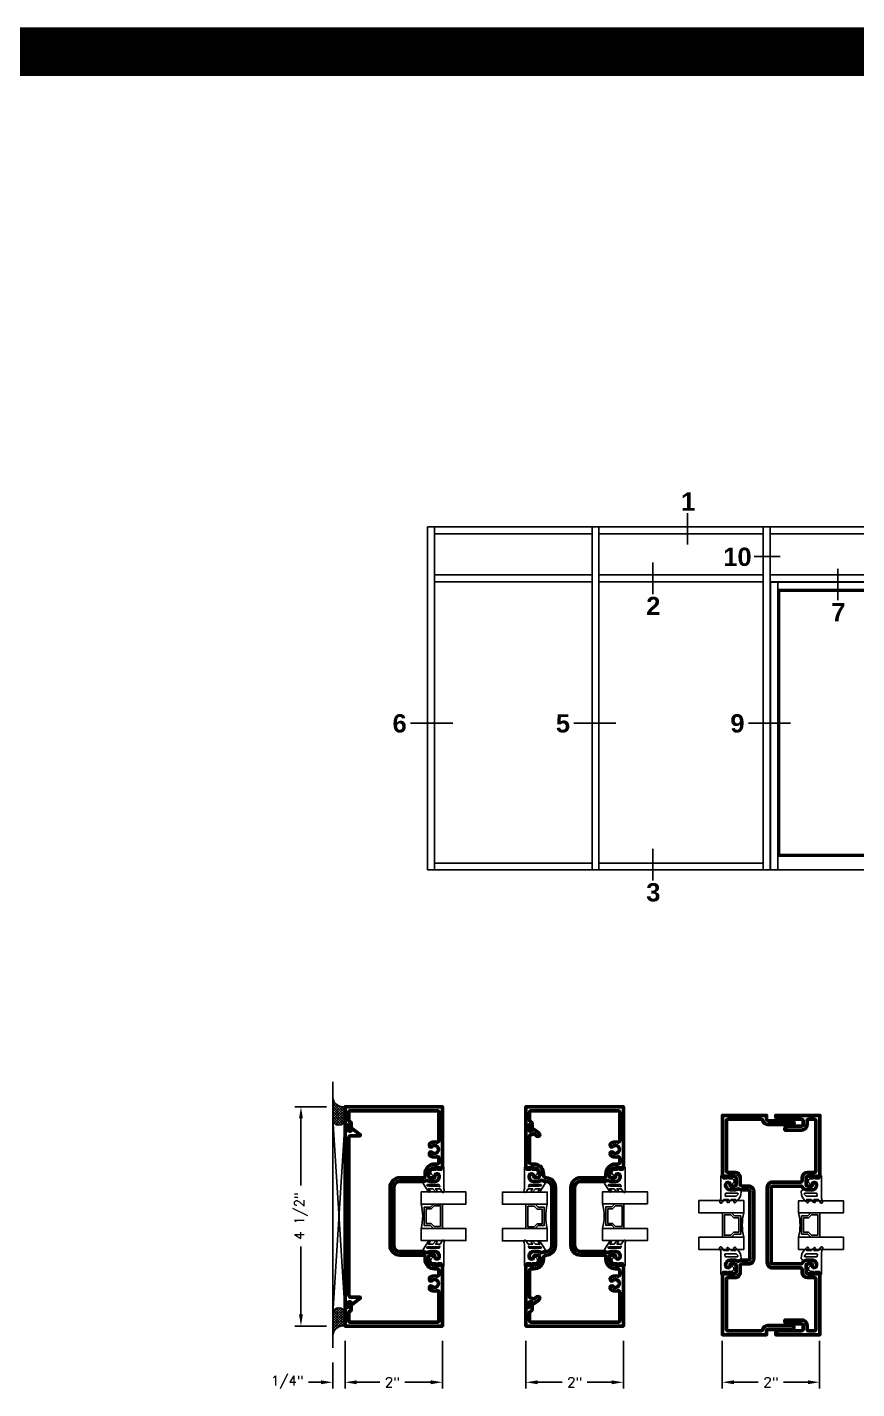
# Model space of a CAD drawing. Extents: x 0 to 139, y -24 to 89.
# Drawn here: x 28.76 to 33.02, y -4.44 to 2.54 of the extents above; entities that cross this region are included whole.
import ezdxf
from ezdxf.enums import TextEntityAlignment as Align

# ---------------------------------------------------------------- set-up
doc = ezdxf.new("R2010")
doc.units = 0
doc.header["$MEASUREMENT"] = 0
doc.layers.get('Defpoints').update_dxf_attribs({"linetype": 'CONTINUOUS'})
for name, color, linetype in [('R-Anno-Dims', 3, 'CONTINUOUS'), ('R-Anno-Text', 6, 'CONTINUOUS'), ('R-Det1', 4, 'CONTINUOUS'), ('R-Det2', 2, 'CONTINUOUS'), ('R-Det3', 5, 'CONTINUOUS'), ('R-Otln', 1, 'CONTINUOUS'), ('R-Pat1', 5, 'CONTINUOUS'), ('TITLE', 7, 'CONTINUOUS')]:
    doc.layers.add(name, color=color, linetype=linetype)
doc.styles.get("Standard").update_dxf_attribs({"font": 'simplex'})
doc.styles.add('style1', font='arialbd.ttf')
doc.dimstyles.new('1-4size', dxfattribs={"dimtxt": 0.05, "dimasz": 0.06, "dimexe": 0.03125, "dimexo": 0.03125, "dimgap": 0.03125, "dimtad": 0, "dimdec": 5, "dimlfac": 4, "dimzin": 4, "dimdsep": 46, "dimlunit": 5, "dimtxsty": 'Standard', "dimcen": 0, "dimclrd": 256, "dimclre": 256, "dimclrt": 256, "dimadec": 0, "dimazin": 1, "dimtfac": 1, "dimtdec": 5, "dimtofl": 0, "dimtmove": 0, "dimatfit": 3, "dimfxl": 1, "dimfrac": 2, "dimtolj": 1, "dimtzin": 4, "dimarcsym": 0})
pattern_1 = [(45, (30.002641, -4.777659), (-0.006629126, 0.006629126), []), (135, (30.002641, -4.777659), (-0.006629126, -0.006629126), [])]

# ---------------------------------------------------------------- blocks, each defined once
blk = doc.blocks.new('*D203')
at = {"layer": 'Defpoints', "color": 0}
for p in [(30.3893, -4.1659), (30.326, -4.2774), (30.3893, -4.4101)]:
    blk.add_point(p, dxfattribs=at)
at = {"layer": 'R-Anno-Dims', "lineweight": -2}
for p, q in [((30.3893, -4.1972), (30.3893, -4.4413)), ((30.326, -4.3086), (30.326, -4.4413)), ((30.266, -4.4101), (30.2022, -4.4101)), ((30.4493, -4.4101), (30.5093, -4.4101))]:
    blk.add_line(p, q, dxfattribs=at)
at = {"layer": 'R-Anno-Dims'}
for points in [[(30.266, -4.4001), (30.266, -4.4201), (30.326, -4.4101)], [(30.4493, -4.4001), (30.4493, -4.4201), (30.3893, -4.4101)]]:
    blk.add_solid(points, dxfattribs=at)
at = {"layer": 'R-Anno-Dims', "insert": (30.0923, -4.4101), "char_height": 0.05, "attachment_point": 5}
blk.add_mtext('\\A1;1/4"', dxfattribs=at)
blk = doc.blocks.new('*D183')
at = {"layer": 'Defpoints', "color": 0}
for p in [(30.3893, -4.1659), (30.8893, -4.1659), (30.8893, -4.4101)]:
    blk.add_point(p, dxfattribs=at)
at = {"layer": 'R-Anno-Dims', "lineweight": -2}
for p, q in [((30.3893, -4.1972), (30.3893, -4.4413)), ((30.8893, -4.1972), (30.8893, -4.4413)), ((30.4493, -4.4101), (30.5673, -4.4101)), ((30.8293, -4.4101), (30.6965, -4.4101))]:
    blk.add_line(p, q, dxfattribs=at)
at = {"layer": 'R-Anno-Dims'}
for points in [[(30.4493, -4.4001), (30.4493, -4.4201), (30.3893, -4.4101)], [(30.8293, -4.4001), (30.8293, -4.4201), (30.8893, -4.4101)]]:
    blk.add_solid(points, dxfattribs=at)
at = {"layer": 'R-Anno-Dims', "insert": (30.6319, -4.4101), "char_height": 0.05, "attachment_point": 5}
blk.add_mtext('\\A1;2"', dxfattribs=at)
blk = doc.blocks.new('*D184')
at = {"layer": 'Defpoints', "color": 0}
for p in [(30.326, -2.9969), (30.1629, -4.1219), (30.326, -4.1219)]:
    blk.add_point(p, dxfattribs=at)
at = {"layer": 'R-Anno-Dims', "lineweight": -2}
for p, q in [((30.2947, -2.9969), (30.1316, -2.9969)), ((30.1629, -3.0569), (30.1629, -3.401)), ((30.1629, -4.0619), (30.1629, -3.7135)), ((30.2947, -4.1219), (30.1316, -4.1219))]:
    blk.add_line(p, q, dxfattribs=at)
at = {"layer": 'R-Anno-Dims'}
for points in [[(30.1529, -3.0569), (30.1729, -3.0569), (30.1629, -2.9969)], [(30.1529, -4.0619), (30.1729, -4.0619), (30.1629, -4.1219)]]:
    blk.add_solid(points, dxfattribs=at)
at = {"layer": 'R-Anno-Dims', "insert": (30.1629, -3.5573), "char_height": 0.05, "attachment_point": 5, "rotation": 90}
blk.add_mtext('\\A1;4 1/2"', dxfattribs=at)
blk = doc.blocks.new('*D185')
at = {"layer": 'Defpoints', "color": 0}
for p in [(31.3174, -4.1659), (31.8174, -4.1659), (31.8174, -4.4101)]:
    blk.add_point(p, dxfattribs=at)
at = {"layer": 'R-Anno-Dims', "lineweight": -2}
for p, q in [((31.3174, -4.1972), (31.3174, -4.4413)), ((31.8174, -4.1972), (31.8174, -4.4413)), ((31.3774, -4.4101), (31.5028, -4.4101)), ((31.7574, -4.4101), (31.632, -4.4101))]:
    blk.add_line(p, q, dxfattribs=at)
at = {"layer": 'R-Anno-Dims'}
for points in [[(31.3774, -4.4001), (31.3774, -4.4201), (31.3174, -4.4101)], [(31.7574, -4.4001), (31.7574, -4.4201), (31.8174, -4.4101)]]:
    blk.add_solid(points, dxfattribs=at)
at = {"layer": 'R-Anno-Dims', "insert": (31.5674, -4.4101), "char_height": 0.05, "attachment_point": 5}
blk.add_mtext('\\A1;2"', dxfattribs=at)
blk = doc.blocks.new('P2728')
at = {"layer": 'R-Det2'}
blk.add_lwpolyline([(0.442, -0.028), (0.406, -0.064, -0.209411), (0.222, -0.144, -0.414214), (0.182, -0.104), (0.182, 0.096, 0.414214), (0.102, 0.176), (0.064, 0.176, 0.388879), (0.024, 0.139), (0.023, 0.123, 0.440011), (0.063, 0.08), (0.077, 0.08, -0.668179), (0.084, 0.063), (0.035, 0.015, -0.668179), (-0.05, 0.05), (-0.05, 0.109), (-0.09, 0.137, -0.836323), (-0.083, 0.151), (-0.05, 0.142), (-0.05, 0.226, 0.414214), (-0.056, 0.232), (-0.106, 0.232, -0.414214), (-0.112, 0.238), (-0.112, 0.266, -0.414214), (-0.106, 0.272), (0.332, 0.272, 0.082176), (0.38, 0.28), (0.426, 0.297)], format="xyb", dxfattribs=at)
at = {"layer": 'R-Det2', "lineweight": 25}
blk.add_lwpolyline([(0.26, 0.181, 0.372312), (0.247, 0.166), (0.247, -0.064, 0.668179), (0.273, -0.075), (0.307, -0.041, 0.198912), (0.311, -0.03), (0.311, 0.171, 0.457395), (0.294, 0.186)], format="xyb", close=True, dxfattribs=at)
at = {"layer": 'R-Det2'}
for points in [[(0.45, 0.257), (0.376, 0.208), (0.376, 0.117), (0.418, 0.148)], [(0.443, 0.118), (0.376, 0.061), (0.376, -0.031), (0.414, 0.001)]]:
    blk.add_lwpolyline(points, dxfattribs=at)
at = {"layer": 'R-Det2', "ltscale": 0.1}
for centre, radius, start, end in [((0.433, 0.274), 0.0237, 292.2345, 112.2345), ((0.427, -0.015), 0.0199, 310.2978, 130.2978), ((0.414, 0.118), 0.0297, 360, 81.5397)]:
    blk.add_arc(centre, radius, start, end, dxfattribs=at)
blk = doc.blocks.new('*D218')
at = {"layer": 'Defpoints', "color": 0}
for p in [(32.3247, -4.1659), (32.8247, -4.1659), (32.8247, -4.41)]:
    blk.add_point(p, dxfattribs=at)
at = {"layer": 'R-Anno-Dims', "lineweight": -2}
for p, q in [((32.3247, -4.1971), (32.3247, -4.4413)), ((32.8247, -4.1971), (32.8247, -4.4413)), ((32.3847, -4.41), (32.5101, -4.41)), ((32.7647, -4.41), (32.6393, -4.41))]:
    blk.add_line(p, q, dxfattribs=at)
at = {"layer": 'R-Anno-Dims'}
for points in [[(32.3847, -4.4), (32.3847, -4.42), (32.3247, -4.41)], [(32.7647, -4.4), (32.7647, -4.42), (32.8247, -4.41)]]:
    blk.add_solid(points, dxfattribs=at)
at = {"layer": 'R-Anno-Dims', "insert": (32.5747, -4.41), "char_height": 0.05, "attachment_point": 5}
blk.add_mtext('\\A1;2"', dxfattribs=at)
blk = doc.blocks.new('Door elevation')
at = {"layer": 'R-Otln'}
for p, q in [((101.0679, -1.628), (101.0679, 0.132)), ((101.0679, 0.132), (104.4078, 0.132)), ((101.1031, -1.628), (101.1031, 0.132)), ((101.1031, 0.0968), (101.9117, 0.0968)), ((101.9117, -1.628), (101.9117, 0.132)), ((101.9469, -1.628), (101.9469, 0.132)), ((101.9469, 0.0968), (102.7906, 0.0968)), ((102.7906, -1.628), (102.7906, 0.132)), ((102.8258, -1.628), (102.8258, 0.132)), ((102.8258, 0.0968), (103.4586, 0.0968)), ((103.4586, -1.628), (103.4586, 0.132)), ((103.4937, -1.628), (103.4937, 0.132)), ((103.4937, 0.0968), (104.3375, 0.0968)), ((104.3375, -1.628), (104.3375, 0.132)), ((104.4078, -1.628), (104.4078, 0.132)), ((101.1031, -0.1141), (101.9117, -0.1141)), ((101.9469, -0.1141), (102.7906, -0.1141)), ((102.8258, -0.1141), (103.4586, -0.1141)), ((103.4937, -0.1141), (104.3375, -0.1141)), ((101.1031, -0.1493), (101.9117, -0.1493)), ((101.9469, -0.1493), (102.7906, -0.1493)), ((102.8258, -0.1493), (103.4586, -0.1493)), ((102.828, -0.1515), (103.4575, -0.1515)), ((102.828, -1.628), (102.828, -0.1515)), ((102.8653, -1.628), (102.8653, -0.1515)), ((102.8653, -0.1888), (103.4201, -0.1888)), ((102.8741, -1.5577), (102.8741, -0.1888)), ((102.8741, -0.1976), (103.4113, -0.1976)), ((103.4113, -0.7964), (103.4113, -0.1888)), ((103.4201, -0.7964), (103.4201, -0.1515)), ((103.4575, -1.628), (103.4575, -0.1515)), ((103.4937, -0.1493), (104.3375, -0.1493)), ((103.3773, -0.8227), (103.3773, -0.9282)), ((103.3948, -0.8227), (103.3948, -0.9282)), ((103.4388, -0.7964), (103.4036, -0.7964)), ((103.4388, -0.8139), (103.4036, -0.8139)), ((103.4113, -0.937), (103.4113, -0.8139)), ((103.4201, -0.937), (103.4201, -0.8139)), ((103.4388, -0.937), (103.4036, -0.937)), ((103.4388, -0.9546), (103.4036, -0.9546)), ((103.4113, -1.5577), (103.4113, -0.9546)), ((103.4201, -1.628), (103.4201, -0.9546)), ((101.1031, -1.5929), (101.9117, -1.5929)), ((101.9469, -1.5929), (102.7906, -1.5929)), ((102.8653, -1.5577), (103.4201, -1.5577)), ((102.8741, -1.5489), (103.4113, -1.5489)), ((103.4937, -1.5577), (104.3375, -1.5577)), ((101.0679, -1.628), (102.8258, -1.628)), ((102.828, -1.628), (103.4575, -1.628)), ((103.4586, -1.628), (104.4078, -1.628))]:
    blk.add_line(p, q, dxfattribs=at)
for centre, radius, start, end in [((103.4036, -0.8227), 0.0264, 90, 180), ((103.4036, -0.8227), 0.00879, 90, 180), ((103.4388, -0.8051), 0.00879, 270, 90), ((103.4036, -0.9282), 0.0264, 180, 270), ((103.4036, -0.9282), 0.00879, 180, 270), ((103.4388, -0.9458), 0.00879, 270, 90)]:
    blk.add_arc(centre, radius, start, end, dxfattribs=at)
blk = doc.blocks.new('P2728 compress')
at = {"layer": 'R-Det2'}
blk.add_lwpolyline([(176.266, 42.927), (176.372, 42.753, -0.301952), (176.324, 42.713), (176.124, 42.713, 0.414214), (176.044, 42.633), (176.044, 42.594, 0.388879), (176.081, 42.554), (176.097, 42.553, 0.440011), (176.14, 42.593), (176.14, 42.607, -0.668179), (176.157, 42.614), (176.206, 42.566, -0.668179), (176.17, 42.48), (176.111, 42.48), (176.083, 42.441, -0.836323), (176.069, 42.447), (176.078, 42.48), (175.994, 42.48, 0.414214), (175.988, 42.474), (175.988, 42.424, -0.414214), (175.982, 42.418), (175.954, 42.418, -0.414214), (175.948, 42.424), (175.948, 42.862, 0.083245), (175.94, 42.911), (175.94, 42.911)], format="xyb", dxfattribs=at)
for points in [[(175.978, 42.937), (176.028, 42.864), (176.119, 42.864), (176.088, 42.905)], [(176.117, 42.931), (176.175, 42.864), (176.267, 42.864), (176.235, 42.902)]]:
    blk.add_lwpolyline(points, dxfattribs=at)
at = {"layer": 'R-Det2', "lineweight": 25}
blk.add_lwpolyline([(176.039, 42.79, 0.372312), (176.054, 42.778), (176.284, 42.778, 0.668179), (176.295, 42.803), (176.252, 42.812), (176.078, 42.811), (176.034, 42.824)], format="xyb", close=True, dxfattribs=at)
at = {"layer": 'R-Det2', "ltscale": 0.1}
for centre, radius, start, end in [((175.962, 42.92), 0.0237, 22.2345, 202.2345), ((176.117, 42.901), 0.0297, 90, 171.5397), ((176.251, 42.914), 0.0199, 40.2978, 220.2978)]:
    blk.add_arc(centre, radius, start, end, dxfattribs=at)

msp = doc.modelspace()

# ---------------------------------------------------------------- hatches: boundary and pattern name
at = {"layer": 'R-Pat1'}
h = msp.add_hatch(dxfattribs=at)
h.set_pattern_fill('ANSI37', color=256, scale=0.075, style=0)
h.set_pattern_definition(pattern_1)
h.paths.add_polyline_path([(30.3259751, -3.0593874), (30.3259751, -2.9522378, 0.406088976), (30.3892877, -2.9968874), (30.3892877, -3.0593874), (30.3890414, -3.063329, -0.939451221)])
h = msp.add_hatch(dxfattribs=at)
h.set_pattern_fill('ANSI37', color=256, scale=0.075, style=0)
h.set_pattern_definition(pattern_1)
h.paths.add_polyline_path([(30.3259751, -4.166537, -0.406088976), (30.3892877, -4.1218874), (30.3892877, -4.0593874), (30.3890414, -4.0554458, 0.939451221), (30.3259751, -4.0593874)])

# ---------------------------------------------------------------- linework, layer by layer
at = {"layer": 'R-Anno-Text'}
for p, q in [((32.147298, 0.0490652), (32.147298, -0.1123462)), ((31.9684718, -0.2054228), (31.9684718, -0.3668342)), ((32.6223578, -0.1742968), (32.4894355, -0.1742968)), ((32.9184492, -0.2365615), (32.9184492, -0.397973)), ((30.9415149, -1.0286541), (30.7251806, -1.0286541)), ((31.779637, -1.0286541), (31.5633027, -1.0286541)), ((32.6752352, -1.0286541), (32.4589009, -1.0286541)), ((31.9684718, -1.6739952), (31.9684718, -1.8354066))]:
    msp.add_line(p, q, dxfattribs=at)
at = {"layer": 'R-Det1', "color": 5}
msp.add_line((30.3259751, -2.8693475), (30.3259751, -4.2333475), dxfattribs=at)
at = {"layer": 'R-Det1', "color": 4, "linetype": 'Continuous', "lineweight": 50}
msp.add_lwpolyline([(30.4092877, -3.5593874), (30.4092878, -3.1531374, -0.414213562), (30.4170378, -3.1453874), (30.4635378, -3.1453874, 0.722145632), (30.4657768, -3.1386291), (30.4274981, -3.1101374), (30.4180178, -3.1196176, -0.668184624), (30.4047877, -3.1141376), (30.4047877, -3.1061374, 0.414216407), (30.3970378, -3.0983874), (30.3892877, -3.0983874), (30.3892877, -3.5593874), (30.3892877, -4.0203874), (30.3970378, -4.0203874, 0.414216407), (30.4047877, -4.0126374), (30.4047877, -4.0046372, -0.668184624), (30.4180178, -3.9991572), (30.4274981, -4.0086374), (30.4657768, -3.9801457, 0.722145632), (30.4635378, -3.9733874), (30.4170378, -3.9733874, -0.414213562), (30.4092878, -3.9656374)], format="xyb", close=True, dxfattribs=at)
at = {"layer": 'R-Det1', "lineweight": 50}
msp.add_lwpolyline([(31.394088, -3.7440874, 0.145286571), (31.377213, -3.7391374), (31.357138, -3.7391374, 0.415053763), (31.333888, -3.7623874), (31.333888, -3.7665124, 1.012901092), (31.357138, -3.7662124), (31.357138, -3.7641374, -0.414213562), (31.362138, -3.7591374), (31.380638, -3.7591374, -0.416132723), (31.388388, -3.7668874), (31.388388, -3.7781374, -0.414213562), (31.357138, -3.8093874), (31.322388, -3.8093874, 0.414213562), (31.317388, -3.8143874), (31.317388, -4.0178874, 0.414213562), (31.319888, -4.0203874), (31.325138, -4.0203874, 0.412903226), (31.332888, -4.0126374), (31.332888, -4.0046374, -0.669038966), (31.346113, -3.9991374), (31.3525321, -4.0055734, 0.372650912), (31.3590587, -4.0060526), (31.385263, -3.9865374, 0.238328156), (31.388388, -3.9803374), (31.388388, -3.9795124, 0.615742841), (31.373413, -3.9719874), (31.359488, -3.9823624, -0.3082191), (31.355188, -3.9824874, 0.121337447), (31.343138, -3.9782374, -0.384292738), (31.336138, -3.9705374), (31.336138, -3.8356374, -0.416670611), (31.343638, -3.8281374), (31.357138, -3.8281374, 0.414213562), (31.407138, -3.7781374), (31.407138, -3.7732938, -0.398640607), (31.4218098, -3.757816, 0.398640607), (31.469138, -3.7078874), (31.469138, -3.4108874, 0.398640607), (31.4218098, -3.3609588, -0.398640607), (31.407138, -3.345481), (31.407138, -3.3406374, 0.178683048), (31.395145, -3.3081494), (31.395145, -3.3026304), (31.389626, -3.3026304, 0.178683048), (31.357138, -3.2906374), (31.343638, -3.2906374, -0.413333333), (31.336138, -3.2831374), (31.336138, -3.1482124, -0.384292738), (31.343138, -3.1405124, 0.125027091), (31.355188, -3.1362624, -0.3082191), (31.359488, -3.1363874), (31.373413, -3.1467624, 0.615742841), (31.388388, -3.1392374), (31.388388, -3.1384374, 0.239176885), (31.385263, -3.1322124), (31.3590536, -3.1127154, 0.372121531), (31.3525338, -3.1131916), (31.346113, -3.1196124, -0.667873573), (31.332888, -3.1141374), (31.332888, -3.1061374, 0.416132723), (31.325138, -3.0983874), (31.319888, -3.0983874, 0.414213562), (31.317388, -3.1008874), (31.317388, -3.3043874, 0.414213562), (31.322388, -3.3093874), (31.357138, -3.3093874, -0.414213562), (31.388388, -3.3406374), (31.388388, -3.3518874, -0.412903226), (31.380638, -3.3596374), (31.362138, -3.3596374, -0.414213562), (31.357138, -3.3546374), (31.357138, -3.3525374, 1.011839456), (31.333888, -3.3522624), (31.333888, -3.3563874, 0.413978903), (31.357138, -3.3796374), (31.377213, -3.3796374, 0.143865672), (31.394088, -3.3746624, -0.292539715), (31.402463, -3.3746624, 0.142565659), (31.4192769, -3.3796372, -0.412912468), (31.450388, -3.4108869), (31.450388, -3.7078875, -0.413515847), (31.4192125, -3.7391374, 0.143455795), (31.402463, -3.7440874, -0.292539715)], format="xyb", close=True, dxfattribs=at)
at = {"layer": 'R-Det2'}
for points in [[(31.0097128, -3.683183), (31.0097128, -3.620683), (30.7799127, -3.620683), (30.7799127, -3.683183), (31.0097128, -3.683183), (30.7799127, -3.683183), (30.7799127, -3.620683), (30.8424127, -3.620683), (30.8269127, -3.605183), (30.7956627, -3.605183), (30.7956627, -3.511183), (30.8269127, -3.511183), (30.8424127, -3.495683), (30.8894127, -3.495683), (30.8894127, -3.620683), (30.8894127, -3.495683), (31.0097128, -3.495683), (31.0097128, -3.433183), (30.7799127, -3.433183), (30.7799127, -3.495683), (30.8424127, -3.495683), (30.7799127, -3.495683, -0.123310184), (30.7799127, -3.620683, 1.56900442)], [(31.1969628, -3.4345091), (31.1969628, -3.4970091), (31.4267629, -3.4970091), (31.4267629, -3.4345091), (31.1969628, -3.4345091), (31.4267629, -3.4345091), (31.4267629, -3.4970091), (31.3642629, -3.4970091), (31.3797629, -3.5125091), (31.4110129, -3.5125091), (31.4110129, -3.6065091), (31.3797629, -3.6065091), (31.3642629, -3.6220091), (31.3172629, -3.6220091), (31.3172629, -3.4970091), (31.3172629, -3.6220091), (31.1969628, -3.6220091), (31.1969628, -3.6845091), (31.4267629, -3.6845091), (31.4267629, -3.6220091), (31.3642629, -3.6220091), (31.4267629, -3.6220091, -0.123310184), (31.4267629, -3.4970091, 1.56900442)], [(31.9410302, -3.6828935), (31.9410303, -3.6203935), (31.7112301, -3.6203935), (31.7112301, -3.6828935), (31.9410303, -3.6828935), (31.7112301, -3.6828935), (31.7112301, -3.6203935), (31.7737301, -3.6203935), (31.7582301, -3.6048935), (31.7269801, -3.6048935), (31.7269801, -3.5108935), (31.7582301, -3.5108935), (31.7737301, -3.4953935), (31.8207301, -3.4953935), (31.8207301, -3.6203935), (31.8207301, -3.4953935), (31.9410303, -3.4953935), (31.9410303, -3.4328935), (31.7112301, -3.4328935), (31.7112301, -3.4953935), (31.7737301, -3.4953935), (31.7112301, -3.4953935, -0.123310184), (31.7112301, -3.6203935, 1.56900442)], [(32.2055348, -3.4784327), (32.2055347, -3.5409327), (32.4353349, -3.5409327), (32.4353349, -3.4784327), (32.2055347, -3.4784327), (32.4353349, -3.4784327), (32.4353349, -3.5409327), (32.3728349, -3.5409327), (32.3883349, -3.5564327), (32.4195849, -3.5564327), (32.4195849, -3.6504327), (32.3883349, -3.6504327), (32.3728349, -3.6659327), (32.3258349, -3.6659327), (32.3258349, -3.5409327), (32.3258349, -3.6659327), (32.2055347, -3.6659327), (32.2055347, -3.7284327), (32.4353349, -3.7284327), (32.4353349, -3.6659327), (32.3728349, -3.6659327), (32.4353349, -3.6659327, -0.123310184), (32.4353349, -3.5409327, 1.56900442)], [(32.9463849, -3.7286583), (32.946385, -3.6661583), (32.7165848, -3.6661583), (32.7165848, -3.7286583), (32.946385, -3.7286583), (32.7165848, -3.7286583), (32.7165848, -3.6661583), (32.7790848, -3.6661583), (32.7635848, -3.6506583), (32.7323348, -3.6506583), (32.7323348, -3.5566583), (32.7635848, -3.5566583), (32.7790848, -3.5411583), (32.8260848, -3.5411583), (32.8260848, -3.6661583), (32.8260848, -3.5411583), (32.946385, -3.5411583), (32.946385, -3.4786583), (32.7165848, -3.4786583), (32.7165848, -3.5411583), (32.7790848, -3.5411583), (32.7165848, -3.5411583, -0.123310184), (32.7165848, -3.6661583, 1.56900442)]]:
    msp.add_lwpolyline(points, format="xyb", dxfattribs=at)
for points in [[(30.8794127, -3.610683), (30.8794127, -3.505683), (30.8465548, -3.505683), (30.8310548, -3.521183), (30.8056627, -3.521183), (30.8056627, -3.595183), (30.8310548, -3.595183), (30.8465548, -3.610683), (30.8794127, -3.610683)], [(31.3272629, -3.5070091), (31.3272629, -3.6120091), (31.3601208, -3.6120091), (31.3756208, -3.5965091), (31.4010129, -3.5965091), (31.4010129, -3.5225091), (31.3756208, -3.5225091), (31.3601208, -3.5070091), (31.3272629, -3.5070091)], [(31.8107301, -3.6103935), (31.8107301, -3.5053935), (31.7778723, -3.5053935), (31.7623723, -3.5208935), (31.7369801, -3.5208935), (31.7369801, -3.5948935), (31.7623723, -3.5948935), (31.7778723, -3.6103935), (31.8107301, -3.6103935)], [(32.3358349, -3.5509327), (32.3358349, -3.6559327), (32.3686927, -3.6559327), (32.3841927, -3.6404327), (32.4095849, -3.6404327), (32.4095849, -3.5664327), (32.3841927, -3.5664327), (32.3686927, -3.5509327), (32.3358349, -3.5509327)], [(32.8160848, -3.6561583), (32.8160848, -3.5511583), (32.783227, -3.5511583), (32.767727, -3.5666583), (32.7423348, -3.5666583), (32.7423348, -3.6406583), (32.767727, -3.6406583), (32.783227, -3.6561583), (32.8160848, -3.6561583)]]:
    msp.add_lwpolyline(points, dxfattribs=at)
at = {"layer": 'R-Det3'}
for p, q in [((30.3267877, -4.0593874), (30.3892877, -3.0593874)), ((30.3267877, -3.0593874), (30.3892877, -4.0593874))]:
    msp.add_line(p, q, dxfattribs=at)
at = {"layer": 'R-Otln', "lineweight": 50}
for points in [[(30.8705377, -3.8358874), (30.8705403, -3.8584526, -0.504662087), (30.8605105, -3.8658606, 0.274614991), (30.8217901, -3.8752313), (30.8217901, -3.8829315, 0.267949192), (30.8256651, -3.8896432), (30.8257342, -3.8896831, 0.334270015), (30.8349863, -3.8885526, -2.352024806), (30.8349863, -3.9177222, 0.334270015), (30.8257342, -3.9165917), (30.8256651, -3.9166316, 0.267949192), (30.8217901, -3.9233433), (30.8217901, -3.9310435, 0.274614242), (30.8605104, -3.9404142, -0.504631265), (30.8705401, -3.9478215), (30.8705377, -4.0941375, -0.414208748), (30.8627877, -4.1018874), (30.4157877, -4.1018874, -0.414213562), (30.4080377, -4.0941374), (30.4080377, -4.0531884, -0.358249069), (30.4142877, -4.0455849, 0.358249069), (30.4205377, -4.0379814), (30.4205377, -4.0046379, 1.000029034), (30.4050377, -4.0046374), (30.4050377, -4.0229855, -0.577350003), (30.3994127, -4.0262331), (30.3892877, -4.0203874), (30.3892877, -4.1218874), (30.8892877, -4.1218874), (30.8892877, -3.8093874), (30.8495377, -3.8093874, -0.414213562), (30.8182877, -3.7781374), (30.8182877, -3.7656374, -0.414213562), (30.8260377, -3.7578874), (30.8457877, -3.7578874, -0.414213562), (30.8495377, -3.7616374), (30.8495377, -3.7665124, 1), (30.8727877, -3.7665124), (30.8727877, -3.7623874, 0.415053763), (30.8495377, -3.7391374), (30.8294627, -3.7391373, 0.143865672), (30.8125877, -3.7441123, -0.292539715), (30.8042127, -3.7441123, 0.14306262), (30.7873377, -3.7391373), (30.6705377, -3.7391372, -0.414213201), (30.6392877, -3.7078872), (30.6392877, -3.4108876, -0.414213201), (30.6705377, -3.3796376), (30.7873377, -3.3796375, 0.144487081), (30.8042127, -3.3746875, -0.292539715), (30.8125877, -3.3746875, 0.145286571), (30.8294627, -3.3796375), (30.8495377, -3.3796374, 0.413978903), (30.8727877, -3.3563874), (30.8727877, -3.3522624, 1), (30.8495377, -3.3522624), (30.8495377, -3.3571374, -0.414213562), (30.8457877, -3.3608874), (30.8260377, -3.3608874, -0.414213562), (30.8182877, -3.3531374), (30.8182877, -3.3406374, -0.414213562), (30.8495377, -3.3093874), (30.8892877, -3.3093874), (30.8892877, -2.9968874), (30.3892877, -2.9968874), (30.3892877, -3.0983874), (30.4050377, -3.0892942), (30.4050377, -3.1141374, 1.000029034), (30.4205377, -3.1141369), (30.4205377, -3.0807934, 0.358249069), (30.4142877, -3.0731899, -0.358249069), (30.4080377, -3.0655864), (30.4080377, -3.0246374, -0.414213562), (30.4157877, -3.0168874), (30.8627877, -3.0168874, -0.414213562), (30.8705377, -3.0246374), (30.8705377, -3.1709409, -0.504625958), (30.860508, -3.1783481, 0.274614113), (30.8217877, -3.1877188), (30.8217877, -3.195419, 0.267949192), (30.8256627, -3.2021307), (30.8257318, -3.2021706, 0.334270015), (30.8349839, -3.2010401, -2.352024806), (30.8349839, -3.2302097, 0.334270015), (30.8257318, -3.2290792), (30.8256627, -3.2291191, 0.267949192), (30.8217877, -3.2358308), (30.8217877, -3.243531, 0.274614113), (30.860508, -3.2529017, -0.504625958), (30.8705377, -3.2603089), (30.8705377, -3.2828874, -0.414213562), (30.8627877, -3.2906374), (30.8495377, -3.2906374, 0.414213562), (30.7995377, -3.3406374), (30.7995377, -3.3531377, -0.414213562), (30.7917877, -3.3608877), (30.6705377, -3.3608877, 0.414213562), (30.6205377, -3.4108877), (30.6205377, -3.7078872, 0.414213562), (30.6705377, -3.7578872), (30.7917877, -3.7578872, -0.414213562), (30.7995377, -3.7656372), (30.7995377, -3.7781374, 0.414213562), (30.8495377, -3.8281374), (30.8627877, -3.8281374, -0.414213562)], [(31.798638, -3.8358874), (31.7986405, -3.8584526, -0.504662087), (31.7886108, -3.8658606, 0.274614991), (31.7498904, -3.8752313), (31.7498904, -3.8829315, 0.267949192), (31.7537654, -3.8896432), (31.7538345, -3.8896831, 0.334270015), (31.7630866, -3.8885526, -2.352024806), (31.7630866, -3.9177222, 0.334270015), (31.7538345, -3.9165917), (31.7537654, -3.9166316, 0.267949192), (31.7498904, -3.9233433), (31.7498904, -3.9310435, 0.274614242), (31.7886107, -3.9404142, -0.504631265), (31.7986404, -3.9478215), (31.798638, -4.0941375, -0.414208748), (31.790888, -4.1018874), (31.343888, -4.1018874, -0.414213562), (31.336138, -4.0941374), (31.336138, -4.0531884, -0.358249069), (31.342388, -4.0455849, 0.358249069), (31.348638, -4.0379814), (31.348638, -4.0046379, 1.000029034), (31.333138, -4.0046374), (31.333138, -4.0229855, -0.577350003), (31.327513, -4.0262331), (31.317388, -4.0203874), (31.317388, -4.1218874), (31.817388, -4.1218874), (31.817388, -3.8093874), (31.777638, -3.8093874, -0.414213562), (31.746388, -3.7781374), (31.746388, -3.7656374, -0.414213562), (31.754138, -3.7578874), (31.773888, -3.7578874, -0.414213562), (31.777638, -3.7616374), (31.777638, -3.7665124, 1), (31.800888, -3.7665124), (31.800888, -3.7623874, 0.415053763), (31.777638, -3.7391374), (31.757563, -3.7391373, 0.143865672), (31.740688, -3.7441123, -0.292539715), (31.732313, -3.7441123, 0.14306262), (31.715438, -3.7391373), (31.598638, -3.7391372, -0.414213201), (31.567388, -3.7078872), (31.567388, -3.4108876, -0.414213201), (31.598638, -3.3796376), (31.715438, -3.3796375, 0.144487081), (31.732313, -3.3746875, -0.292539715), (31.740688, -3.3746875, 0.145286571), (31.757563, -3.3796375), (31.777638, -3.3796374, 0.413978903), (31.800888, -3.3563874), (31.800888, -3.3522624, 1), (31.777638, -3.3522624), (31.777638, -3.3571374, -0.414213562), (31.773888, -3.3608874), (31.754138, -3.3608874, -0.414213562), (31.746388, -3.3531374), (31.746388, -3.3406374, -0.414213562), (31.777638, -3.3093874), (31.817388, -3.3093874), (31.817388, -2.9968874), (31.317388, -2.9968874), (31.317388, -3.0983874), (31.333138, -3.0892942), (31.333138, -3.1141374, 1.000029034), (31.348638, -3.1141369), (31.348638, -3.0807934, 0.358249069), (31.342388, -3.0731899, -0.358249069), (31.336138, -3.0655864), (31.336138, -3.0246374, -0.414213562), (31.343888, -3.0168874), (31.790888, -3.0168874, -0.414213562), (31.798638, -3.0246374), (31.798638, -3.1709409, -0.504625958), (31.7886083, -3.1783481, 0.274614113), (31.749888, -3.1877188), (31.749888, -3.195419, 0.267949192), (31.753763, -3.2021307), (31.7538321, -3.2021706, 0.334270015), (31.7630842, -3.2010401, -2.352024806), (31.7630842, -3.2302097, 0.334270015), (31.7538321, -3.2290792), (31.753763, -3.2291191, 0.267949192), (31.749888, -3.2358308), (31.749888, -3.243531, 0.274614113), (31.7886083, -3.2529017, -0.504625958), (31.798638, -3.2603089), (31.798638, -3.2828874, -0.414213562), (31.790888, -3.2906374), (31.777638, -3.2906374, 0.414213562), (31.727638, -3.3406374), (31.727638, -3.3531377, -0.414213562), (31.719888, -3.3608877), (31.598638, -3.3608877, 0.414213562), (31.548638, -3.4108877), (31.548638, -3.7078872, 0.414213562), (31.598638, -3.7578872), (31.719888, -3.7578872, -0.414213562), (31.727638, -3.7656372), (31.727638, -3.7781374, 0.414213562), (31.777638, -3.8281374), (31.790888, -3.8281374, -0.414213562)], [(32.4589599, -3.7831867), (32.4282099, -3.7831867, 0.143878392), (32.4111849, -3.7882367, -0.295857988), (32.4027349, -3.7882367, 0.144680043), (32.3857099, -3.7831867), (32.3657099, -3.7831867, 0.412903226), (32.3424599, -3.8064367), (32.3424599, -3.8105617, 1), (32.3657099, -3.8105617), (32.3657099, -3.8031867), (32.3892099, -3.8031867, -0.416132723), (32.3969599, -3.8109367), (32.3969599, -3.8456867, -0.416132723), (32.3892099, -3.8534367), (32.3259599, -3.8534367), (32.3259599, -4.1659367), (32.5524599, -4.1659367), (32.5524599, -4.1464367, -0.412903226), (32.5602099, -4.1386867), (32.6832099, -4.1386867, 0.415), (32.6932099, -4.1286867, 0.415), (32.6832099, -4.1186867), (32.5602099, -4.1186867, 0.346473958), (32.5332349, -4.1399867, -0.348523163), (32.5256849, -4.1459367), (32.3537099, -4.1459367, -0.412903226), (32.3459599, -4.1381867), (32.3459599, -3.8811867, -0.412903226), (32.3537099, -3.8734367), (32.3892099, -3.8734367, 0.414414414), (32.4169599, -3.8456867), (32.4169599, -3.8109367, -0.412903226), (32.4247099, -3.8031867), (32.4589599, -3.8031867, 0.414414414), (32.4867099, -3.7754367), (32.4867099, -3.4314367, 0.414414414), (32.4589599, -3.4036867), (32.4247099, -3.4036867, -0.412903226), (32.4169599, -3.3959367), (32.4169599, -3.3611867, 0.414414414), (32.3892099, -3.3334367), (32.3537099, -3.3334367, -0.412903226), (32.3459599, -3.3256867), (32.3459599, -3.0686867, -0.412903226), (32.3537099, -3.0609367), (32.5256849, -3.0609367, -0.344434827), (32.5332349, -3.0668867, 0.347616023), (32.5602099, -3.0881867), (32.6832099, -3.0881867, 0.415), (32.6932099, -3.0781867, 0.415), (32.6832099, -3.0681867), (32.5602099, -3.0681867, -0.412903226), (32.5524599, -3.0604367), (32.5524599, -3.0409367), (32.3259599, -3.0409367), (32.3259599, -3.3534367), (32.3892099, -3.3534367, -0.416132723), (32.3969599, -3.3611867), (32.3969599, -3.3959367, -0.416132723), (32.3892099, -3.4036867), (32.3657099, -3.4036867), (32.3657099, -3.3963117, 1), (32.3424599, -3.3963117), (32.3424599, -3.4004367, 0.413978903), (32.3657099, -3.4236867), (32.3857099, -3.4236867, 0.147378905), (32.4027349, -3.4186367, -0.295857988), (32.4111849, -3.4186367, 0.14657786), (32.4282099, -3.4236867), (32.4589599, -3.4236867, -0.416132723), (32.4667099, -3.4314367), (32.4667099, -3.7754367, -0.416132723), (32.4589599, -3.7831867)], [(32.5759599, -3.7954367), (32.5759599, -3.4114367, -0.416132723), (32.5837099, -3.4036867), (32.7286349, -3.4036867, -0.269646131), (32.7354099, -3.4076617, 0.271842942), (32.7627099, -3.4236867), (32.7861849, -3.4236867, 0.414293595), (32.8094599, -3.4004367), (32.8094599, -3.3963117, 0.998926463), (32.7861849, -3.3963117), (32.7861849, -3.4036867), (32.7627099, -3.4036867, -0.417071068), (32.7549349, -3.3959367), (32.7549349, -3.3611867, -0.413846797), (32.7627099, -3.3534367), (32.8259599, -3.3534367), (32.8259599, -3.0409367), (32.5994599, -3.0409367), (32.5994599, -3.0509367), (32.6094599, -3.0609367), (32.7324349, -3.0609367, -0.416132723), (32.7401849, -3.0686867), (32.7401849, -3.0881867, -0.419354839), (32.7324349, -3.0959367), (32.6564349, -3.0959367), (32.6464349, -3.1059367), (32.6464349, -3.1159367), (32.7324349, -3.1159367, 0.414414414), (32.7601849, -3.0881867), (32.7601849, -3.0686867, -0.412903226), (32.7679349, -3.0609367), (32.7982099, -3.0609367, -0.412903226), (32.8059599, -3.0686867), (32.8059599, -3.3256867, -0.416132723), (32.7982099, -3.3334367), (32.7627099, -3.3334367, 0.413777721), (32.7349349, -3.3611867), (32.7349349, -3.3759367, -0.419354839), (32.7271849, -3.3836867), (32.5837099, -3.3836867, 0.414414414), (32.5559599, -3.4114367), (32.5559599, -3.7954367, 0.414414414), (32.5837099, -3.8231867), (32.7271849, -3.8231867, -0.419354839), (32.7349349, -3.8309367), (32.7349349, -3.8456867, 0.413777721), (32.7627099, -3.8734367), (32.7982099, -3.8734367, -0.416132723), (32.8059599, -3.8811867), (32.8059599, -4.1381867, -0.412903226), (32.7982099, -4.1459367), (32.7679349, -4.1459367, -0.412903226), (32.7601849, -4.1381867), (32.7601849, -4.1186867, 0.414414414), (32.7324349, -4.0909367), (32.6464349, -4.0909367), (32.6464349, -4.1009367), (32.6564349, -4.1109367), (32.7324349, -4.1109367, -0.419354839), (32.7401849, -4.1186867), (32.7401849, -4.1381867, -0.416132723), (32.7324349, -4.1459367), (32.6094599, -4.1459367), (32.5994599, -4.1559367), (32.5994599, -4.1659367), (32.8259599, -4.1659367), (32.8259599, -3.8534367), (32.7627099, -3.8534367, -0.413846797), (32.7549349, -3.8456867), (32.7549349, -3.8109367, -0.417071068), (32.7627099, -3.8031867), (32.7861849, -3.8031867), (32.7861849, -3.8105617, 0.998926463), (32.8094599, -3.8105617), (32.8094599, -3.8064367, 0.414293595), (32.7861849, -3.7831867), (32.7627099, -3.7831867, 0.271842942), (32.7354099, -3.7992117, -0.269646131), (32.7286349, -3.8031867), (32.5837099, -3.8031867, -0.416132723), (32.5759599, -3.7954367)]]:
    msp.add_lwpolyline(points, format="xyb", close=True, dxfattribs=at)
at = {"layer": 'R-Pat1'}
for points in [[(30.3259751, -2.9522378), (30.3259751, -3.0593874, 1), (30.3892877, -3.0593874), (30.3892877, -2.9968874, -0.406088976), (30.3259751, -2.9522378, 0.862604342)], [(30.3259751, -4.166537), (30.3259751, -4.0593874, -1), (30.3892877, -4.0593874), (30.3892877, -4.1218874, 0.406088976), (30.3259751, -4.166537, -0.862604342)]]:
    msp.add_lwpolyline(points, format="xyb", dxfattribs=at)
at = {"layer": 'TITLE', "const_width": 0.25}
msp.add_lwpolyline([(0.25, 2.416398), (138.9080005, 2.416398)], dxfattribs=at)

# ---------------------------------------------------------------- block references
at = {"layer": 'R-Det2', "yscale": 0.25, "zscale": 0.25}
for p, xscale, rotation in [((32.3861777, -3.378112), -0.25, 90), ((32.7659238, -3.3781125), 0.25, 270), ((32.385404, -3.8287613), 0.25, 89.99999999999999), ((32.7666974, -3.8287618), -0.25, 270)]:
    msp.add_blockref('P2728', p, dxfattribs=dict(at, xscale=xscale, rotation=rotation))
at = {"layer": 'R-Pat1'}
msp.add_blockref('Door elevation', (-70.2549439, -0.1539848), dxfattribs=at)
at = {"layer": 'R-Pat1', "yscale": 0.25, "zscale": 0.25, "rotation": 180}
for p, xscale in [((74.883565, 7.298529), 0.25), ((-12.6776175, 7.298529), -0.25), ((75.8140317, 7.298529), 0.25)]:
    msp.add_blockref('P2728 compress', p, dxfattribs=dict(at, xscale=xscale))
at = {"layer": 'R-Pat1', "yscale": 0.25, "zscale": 0.25}
for p, xscale in [((74.883565, -14.4173038), -0.25), ((-12.6776175, -14.4173038), 0.25), ((75.8140317, -14.4173038), -0.25)]:
    msp.add_blockref('P2728 compress', p, dxfattribs=dict(at, xscale=xscale))

# ---------------------------------------------------------------- texts
at = {"layer": 'R-Anno-Text', "style": 'style1'}
for s, p in [('1', (32.1499842, 0.1078454)), ('10', (32.4029347, -0.1753381)), ('2', (31.971158, -0.4276629)), ('7', (32.9211354, -0.4588017)), ('6', (30.6692143, -1.0296954)), ('5', (31.5073365, -1.0296954)), ('9', (32.4029347, -1.0296954)), ('3', (31.971158, -1.8962353))]:
    msp.add_text(s, height=0.09375, dxfattribs=at).set_placement(p, align=Align.MIDDLE_CENTER)

# ---------------------------------------------------------------- dimensions: what is measured, and where the dimension line sits
at = {"layer": 'R-Anno-Dims'}
dim = msp.add_linear_dim(base=(30.1628635, -4.1218874), p1=(30.3259751, -2.9968874), p2=(30.3259751, -4.1218874), angle=90, dimstyle='1-4size', override={"dimpost": '"'}, dxfattribs=at)
dim.commit()
dim.dimension.update_dxf_attribs({"geometry": '*D184', "text_midpoint": (30.1628635, -3.5572764), "dimtype": 160})
for base, p1, p2, picture, middle in [((30.3892877, -4.4100947), (30.3259751, -4.2773965), (30.3892877, -4.1659364), '*D203', (30.0923416, -4.4100947)), ((30.8892877, -4.4100947), (30.3892877, -4.1659364), (30.8892877, -4.1659364), '*D183', (30.6319042, -4.4100947))]:
    dim = msp.add_linear_dim(base=base, p1=p1, p2=p2, dimstyle='1-4size', override={"dimpost": '"'}, dxfattribs=at)
    dim.commit()
    dim.dimension.update_dxf_attribs({"geometry": picture, "text_midpoint": middle, "dimtype": 160})
for base, p1, p2, picture, middle in [((31.817388, -4.4100947), (31.317388, -4.1659367), (31.817388, -4.1659367), '*D185', (31.567388, -4.4100947)), ((32.8247327, -4.410023), (32.3247327, -4.1658649), (32.8247327, -4.1658649), '*D218', (32.5747327, -4.410023))]:
    dim = msp.add_linear_dim(base=base, p1=p1, p2=p2, dimstyle='1-4size', override={"dimpost": '"'}, dxfattribs=at)
    dim.commit()
    dim.dimension.update_dxf_attribs({"geometry": picture, "text_midpoint": middle})

doc.saveas('drawing.dxf')
